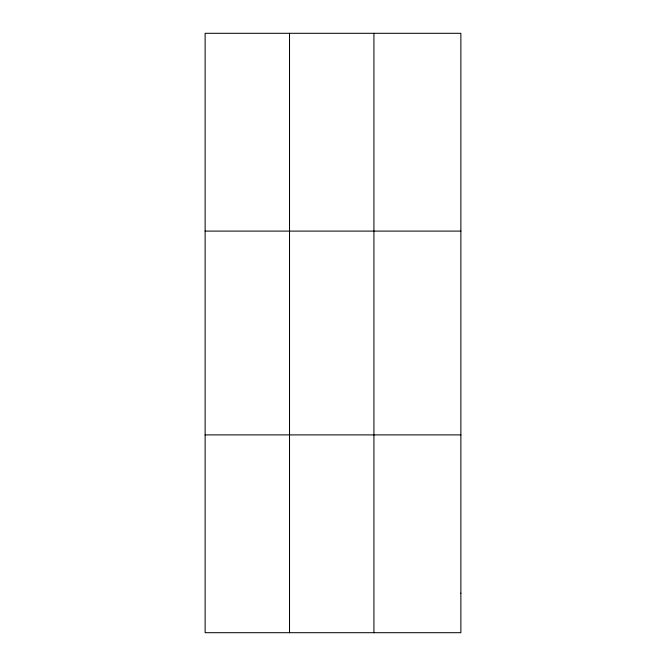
<?xml version="1.0" encoding="UTF-8"?>
<svg xmlns="http://www.w3.org/2000/svg" width="666" height="666" viewBox="0 0 666 666"><rect width="100%" height="100%" fill="white"/><g stroke="black" fill="none" stroke-linecap="round" stroke-linejoin="round"><path stroke-width="1" d="M289.527 33.3L289.527 632.7M373.917 33.3L373.917 632.7M205.128 231.102L460.872 231.102M205.128 434.898L460.872 434.898M460.872 593.14L460.872 632.7L205.128 632.7L205.128 33.3L460.872 33.3L460.872 593.14"/></g></svg>
